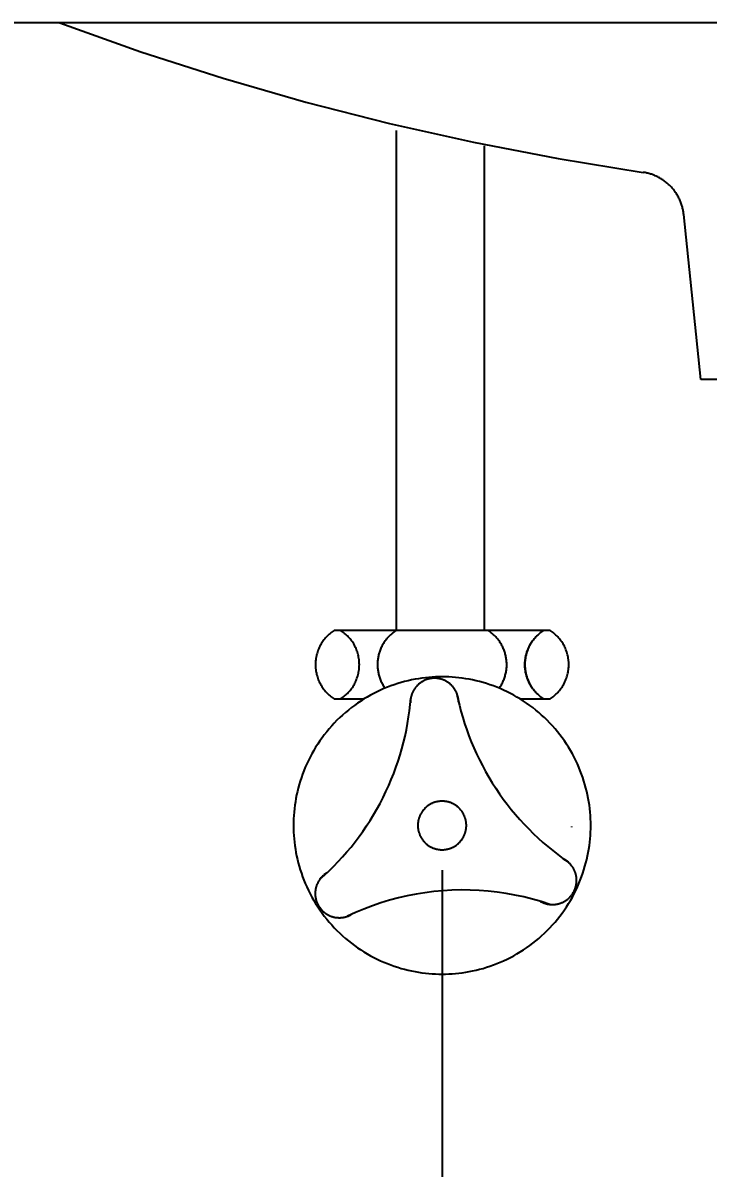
# Model space of a CAD drawing. Header units: millimetres. Extents: x 0 to 4460, y -80 to 3036.
# Drawn here: x 2755.9 to 2871.2, y 585.1 to 777.8 of the extents above; entities that cross this region are included whole.
import ezdxf

# ---------------------------------------------------------------- set-up
doc = ezdxf.new("R2010")
doc.units = ezdxf.units.MM
doc.header["$LTSCALE"] = 0.5
doc.header["$MEASUREMENT"] = 0
for name, color, linetype in [('내부선 및 부속', 4, 'Continuous'), ('외형선', 3, 'Continuous'), ('치수선', 7, 'Continuous')]:
    doc.layers.add(name, color=color, linetype=linetype)
doc.styles.add('____', font='')
doc.styles.get('____').set_extended_font_data('굴림')
doc.dimstyles.new('MSADIM', dxfattribs={"dimtxt": 35, "dimasz": 25, "dimexe": 10, "dimexo": 7.5, "dimgap": 0.09, "dimtad": 0, "dimtoh": 1, "dimdec": 0, "dimzin": 1, "dimdsep": 46, "dimtxsty": '____', "dimcen": 11.25, "dimadec": 0, "dimazin": 0, "dimtfac": 1, "dimtdec": 4, "dimtix": 1, "dimtmove": 0, "dimatfit": 3, "dimfxl": 1, "dimtolj": 1, "dimtzin": 1, "dimarcsym": 0})

# ---------------------------------------------------------------- blocks, each defined once
blk = doc.blocks.new('*D40')
at = {"layer": '치수선', "color": 0, "linetype": 'Continuous', "lineweight": -2, "transparency": 16777216}
for p, q in [((2826.42, 635.27), (2826.42, 373.25)), ((2976.42, 635.27), (2976.42, 373.25)), ((2851.42, 383.25), (2865.49, 383.25)), ((2951.42, 383.25), (2937.35, 383.25))]:
    blk.add_line(p, q, dxfattribs=at)
at = {"layer": '치수선', "color": 0, "linetype": 'Continuous', "transparency": 16777216}
for points in [[(2851.42, 387.42), (2851.42, 379.08), (2826.42, 383.25)], [(2951.42, 387.42), (2951.42, 379.08), (2976.42, 383.25)]]:
    blk.add_solid(points, dxfattribs=at)
at = {"layer": '치수선', "color": 0, "linetype": 'Continuous', "transparency": 16777216, "insert": (2901.42, 383.25), "char_height": 25, "attachment_point": 5, "style": '____'}
blk.add_mtext('\\A1;150', dxfattribs=at)

msp = doc.modelspace()

# ---------------------------------------------------------------- linework, layer by layer
at = {"layer": '내부선 및 부속', "linetype": 'Continuous'}
for points in [[(2818.7, 759.68), (2818.7, 675.57)], [(2833.56, 675.57), (2833.56, 757.09)], [(2808.27, 675.57), (2808.1, 675.46), (2807.93, 675.34), (2807.76, 675.21), (2807.6, 675.08), (2807.44, 674.95), (2807.28, 674.8), (2807.12, 674.65), (2806.98, 674.5), (2806.83, 674.34), (2806.69, 674.18), (2806.55, 674.01), (2806.42, 673.83), (2806.3, 673.66), (2806.18, 673.47), (2806.06, 673.29), (2805.96, 673.1), (2805.85, 672.9), (2805.76, 672.71), (2805.67, 672.51), (2805.59, 672.31), (2805.51, 672.1), (2805.44, 671.9), (2805.38, 671.69), (2805.32, 671.48), (2805.27, 671.28), (2805.23, 671.07), (2805.2, 670.86), (2805.17, 670.65), (2805.15, 670.44), (2805.13, 670.23), (2805.12, 670.02), (2805.12, 669.82), (2805.12, 669.61), (2805.13, 669.4), (2805.15, 669.2), (2805.17, 668.99), (2805.2, 668.78), (2805.23, 668.57), (2805.27, 668.36), (2805.32, 668.15), (2805.38, 667.94), (2805.44, 667.74), (2805.51, 667.53), (2805.59, 667.33), (2805.67, 667.13), (2805.76, 666.93), (2805.85, 666.73), (2805.96, 666.54), (2806.06, 666.35), (2806.18, 666.16), (2806.3, 665.98), (2806.42, 665.8), (2806.55, 665.63), (2806.69, 665.46), (2806.83, 665.29), (2806.98, 665.13), (2807.12, 664.98), (2807.28, 664.83), (2807.44, 664.69), (2807.6, 664.55), (2807.76, 664.42), (2807.93, 664.3), (2808.1, 664.18), (2808.27, 664.06)], [(2826.42, 675.57), (2808.27, 675.57)], [(2809.35, 664.06), (2809.52, 664.18), (2809.69, 664.3), (2809.85, 664.42), (2810.02, 664.55), (2810.18, 664.69), (2810.34, 664.83), (2810.49, 664.98), (2810.64, 665.13), (2810.79, 665.29), (2810.93, 665.46), (2811.06, 665.63), (2811.19, 665.8), (2811.32, 665.98), (2811.44, 666.16), (2811.55, 666.35), (2811.66, 666.54), (2811.76, 666.73), (2811.86, 666.93), (2811.94, 667.13), (2812.03, 667.33), (2812.1, 667.53), (2812.17, 667.74), (2812.24, 667.94), (2812.29, 668.15), (2812.34, 668.36), (2812.38, 668.57), (2812.42, 668.78), (2812.45, 668.99), (2812.47, 669.2), (2812.49, 669.4), (2812.49, 669.61), (2812.5, 669.82), (2812.49, 670.02), (2812.49, 670.23), (2812.47, 670.44), (2812.45, 670.65), (2812.42, 670.86), (2812.38, 671.07), (2812.34, 671.28), (2812.29, 671.48), (2812.24, 671.69), (2812.17, 671.9), (2812.1, 672.1), (2812.03, 672.31), (2811.94, 672.51), (2811.86, 672.71), (2811.76, 672.9), (2811.66, 673.1), (2811.55, 673.29), (2811.44, 673.47), (2811.32, 673.66), (2811.19, 673.83), (2811.06, 674.01), (2810.93, 674.18), (2810.79, 674.34), (2810.64, 674.5), (2810.49, 674.65), (2810.34, 674.8), (2810.18, 674.95), (2810.02, 675.08), (2809.85, 675.21), (2809.69, 675.34), (2809.52, 675.46), (2809.35, 675.57)], [(2818.7, 675.57), (2818.56, 675.48), (2818.42, 675.38), (2818.28, 675.28), (2818.14, 675.18), (2818.01, 675.07), (2817.88, 674.96), (2817.75, 674.84), (2817.63, 674.72), (2817.5, 674.6), (2817.38, 674.48), (2817.26, 674.35), (2817.15, 674.21), (2817.04, 674.08), (2816.93, 673.94), (2816.83, 673.8), (2816.73, 673.66), (2816.63, 673.51), (2816.54, 673.36), (2816.45, 673.21), (2816.36, 673.06), (2816.28, 672.9), (2816.21, 672.74), (2816.13, 672.59), (2816.06, 672.43), (2816, 672.26), (2815.94, 672.1), (2815.89, 671.94), (2815.83, 671.78), (2815.79, 671.61), (2815.74, 671.45), (2815.71, 671.28), (2815.67, 671.12), (2815.64, 670.95), (2815.62, 670.78), (2815.59, 670.61), (2815.58, 670.44), (2815.56, 670.27), (2815.55, 670.1), (2815.55, 669.93), (2815.55, 669.75), (2815.55, 669.58), (2815.56, 669.41), (2815.57, 669.23), (2815.59, 669.06), (2815.61, 668.88), (2815.64, 668.71), (2815.67, 668.54), (2815.7, 668.37), (2815.74, 668.19), (2815.79, 668.02), (2815.83, 667.86), (2815.89, 667.69), (2815.94, 667.52), (2816, 667.36), (2816.07, 667.2), (2816.14, 667.04), (2816.21, 666.88), (2816.29, 666.73), (2816.37, 666.57), (2816.45, 666.42), (2816.54, 666.28), (2816.63, 666.13), (2816.72, 665.99), (2816.82, 665.85)], [(2844.57, 675.57), (2826.42, 675.57)], [(2836.02, 665.85), (2836.12, 665.99), (2836.21, 666.13), (2836.3, 666.28), (2836.39, 666.42), (2836.47, 666.57), (2836.55, 666.73), (2836.63, 666.88), (2836.7, 667.04), (2836.77, 667.2), (2836.83, 667.36), (2836.89, 667.52), (2836.95, 667.69), (2837, 667.86), (2837.05, 668.02), (2837.09, 668.19), (2837.13, 668.37), (2837.17, 668.54), (2837.2, 668.71), (2837.23, 668.88), (2837.25, 669.06), (2837.26, 669.23), (2837.28, 669.41), (2837.29, 669.58), (2837.29, 669.75), (2837.29, 669.93), (2837.28, 670.1), (2837.27, 670.27), (2837.26, 670.44), (2837.24, 670.61), (2837.22, 670.78), (2837.19, 670.95), (2837.16, 671.12), (2837.13, 671.28), (2837.09, 671.45), (2837.05, 671.61), (2837, 671.78), (2836.95, 671.94), (2836.9, 672.1), (2836.84, 672.26), (2836.77, 672.43), (2836.7, 672.59), (2836.63, 672.74), (2836.55, 672.9), (2836.47, 673.06), (2836.39, 673.21), (2836.3, 673.36), (2836.21, 673.51), (2836.11, 673.66), (2836.01, 673.8), (2835.91, 673.94), (2835.8, 674.08), (2835.69, 674.21), (2835.57, 674.35), (2835.45, 674.48), (2835.33, 674.6), (2835.21, 674.72), (2835.09, 674.84), (2834.96, 674.96), (2834.83, 675.07), (2834.69, 675.18), (2834.56, 675.28), (2834.42, 675.38), (2834.28, 675.48), (2834.14, 675.57)], [(2843.49, 675.57), (2843.32, 675.46), (2843.15, 675.34), (2842.98, 675.21), (2842.82, 675.08), (2842.66, 674.95), (2842.5, 674.8), (2842.35, 674.65), (2842.2, 674.5), (2842.05, 674.34), (2841.91, 674.18), (2841.78, 674.01), (2841.64, 673.83), (2841.52, 673.66), (2841.4, 673.47), (2841.29, 673.29), (2841.18, 673.1), (2841.08, 672.9), (2840.98, 672.71), (2840.89, 672.51), (2840.81, 672.31), (2840.73, 672.1), (2840.66, 671.9), (2840.6, 671.69), (2840.55, 671.48), (2840.5, 671.28), (2840.45, 671.07), (2840.42, 670.86), (2840.39, 670.65), (2840.37, 670.44), (2840.35, 670.23), (2840.34, 670.02), (2840.34, 669.82), (2840.34, 669.61), (2840.35, 669.4), (2840.37, 669.2), (2840.39, 668.99), (2840.42, 668.78), (2840.45, 668.57), (2840.5, 668.36), (2840.55, 668.15), (2840.6, 667.94), (2840.66, 667.74), (2840.73, 667.53), (2840.81, 667.33), (2840.89, 667.13), (2840.98, 666.93), (2841.08, 666.73), (2841.18, 666.54), (2841.29, 666.35), (2841.4, 666.16), (2841.52, 665.98), (2841.64, 665.8), (2841.78, 665.63), (2841.91, 665.46), (2842.05, 665.29), (2842.2, 665.13), (2842.35, 664.98), (2842.5, 664.83), (2842.66, 664.69), (2842.82, 664.55), (2842.98, 664.42), (2843.15, 664.3), (2843.32, 664.18), (2843.49, 664.06)], [(2843.49, 664.06), (2843.32, 664.18), (2843.15, 664.3), (2842.98, 664.42), (2842.82, 664.55), (2842.66, 664.69), (2842.5, 664.83), (2842.35, 664.98), (2842.2, 665.13), (2842.05, 665.29), (2841.91, 665.46), (2841.78, 665.63), (2841.64, 665.8), (2841.52, 665.98), (2841.4, 666.16), (2841.29, 666.35), (2841.18, 666.54), (2841.08, 666.73), (2840.98, 666.93), (2840.89, 667.13), (2840.81, 667.33), (2840.73, 667.53), (2840.66, 667.74), (2840.6, 667.94), (2840.55, 668.15), (2840.5, 668.36), (2840.45, 668.57), (2840.42, 668.78), (2840.39, 668.99), (2840.37, 669.2), (2840.35, 669.4), (2840.34, 669.61), (2840.34, 669.82), (2840.34, 670.02), (2840.35, 670.23), (2840.37, 670.44), (2840.39, 670.65), (2840.42, 670.86), (2840.45, 671.07), (2840.5, 671.28), (2840.55, 671.48), (2840.6, 671.69), (2840.66, 671.9), (2840.73, 672.1), (2840.81, 672.31), (2840.89, 672.51), (2840.98, 672.71), (2841.08, 672.9), (2841.18, 673.1), (2841.29, 673.29), (2841.4, 673.47), (2841.52, 673.66), (2841.64, 673.83), (2841.78, 674.01), (2841.91, 674.18), (2842.05, 674.34), (2842.2, 674.5), (2842.35, 674.65), (2842.5, 674.8), (2842.66, 674.95), (2842.82, 675.08), (2842.98, 675.21), (2843.15, 675.34), (2843.32, 675.46), (2843.49, 675.57)], [(2844.57, 664.06), (2844.74, 664.18), (2844.91, 664.3), (2845.08, 664.42), (2845.24, 664.55), (2845.4, 664.69), (2845.56, 664.83), (2845.71, 664.98), (2845.86, 665.13), (2846.01, 665.29), (2846.15, 665.46), (2846.28, 665.63), (2846.41, 665.8), (2846.54, 665.98), (2846.66, 666.16), (2846.77, 666.35), (2846.88, 666.54), (2846.98, 666.73), (2847.08, 666.93), (2847.17, 667.13), (2847.25, 667.33), (2847.32, 667.53), (2847.39, 667.74), (2847.46, 667.94), (2847.51, 668.15), (2847.56, 668.36), (2847.6, 668.57), (2847.64, 668.78), (2847.67, 668.99), (2847.69, 669.2), (2847.71, 669.4), (2847.72, 669.61), (2847.72, 669.82), (2847.72, 670.02), (2847.71, 670.23), (2847.69, 670.44), (2847.67, 670.65), (2847.64, 670.86), (2847.6, 671.07), (2847.56, 671.28), (2847.51, 671.48), (2847.46, 671.69), (2847.39, 671.9), (2847.32, 672.1), (2847.25, 672.31), (2847.17, 672.51), (2847.08, 672.71), (2846.98, 672.9), (2846.88, 673.1), (2846.77, 673.29), (2846.66, 673.47), (2846.54, 673.66), (2846.41, 673.83), (2846.28, 674.01), (2846.15, 674.18), (2846.01, 674.34), (2845.86, 674.5), (2845.71, 674.65), (2845.56, 674.8), (2845.4, 674.95), (2845.24, 675.08), (2845.08, 675.21), (2844.91, 675.34), (2844.74, 675.46), (2844.57, 675.57)], [(2851.42, 642.77), (2851.41, 643.32), (2851.39, 643.88), (2851.36, 644.45), (2851.32, 645.01), (2851.26, 645.59), (2851.19, 646.16), (2851.1, 646.74), (2851, 647.32), (2850.89, 647.9), (2850.76, 648.48), (2850.61, 649.06), (2850.45, 649.65), (2850.28, 650.23), (2850.09, 650.81), (2849.88, 651.39), (2849.66, 651.97), (2849.43, 652.55), (2849.18, 653.12), (2848.91, 653.69), (2848.63, 654.25), (2848.33, 654.81), (2848.01, 655.36), (2847.69, 655.91), (2847.34, 656.45), (2846.99, 656.98), (2846.61, 657.5), (2846.23, 658.02), (2845.83, 658.53), (2845.41, 659.02), (2844.99, 659.51), (2844.55, 659.98), (2844.1, 660.45), (2843.63, 660.9), (2843.16, 661.34), (2842.67, 661.76), (2842.18, 662.18), (2841.67, 662.58), (2841.15, 662.96), (2840.63, 663.34), (2840.1, 663.69), (2839.56, 664.04), (2839.01, 664.36), (2838.46, 664.68), (2837.9, 664.98), (2837.34, 665.26), (2836.77, 665.53), (2836.2, 665.78), (2835.62, 666.01), (2835.04, 666.23), (2834.46, 666.44), (2833.88, 666.63), (2833.3, 666.8), (2832.71, 666.96), (2832.13, 667.11), (2831.55, 667.24), (2830.97, 667.35), (2830.39, 667.45), (2829.81, 667.54), (2829.24, 667.61), (2828.66, 667.67), (2828.1, 667.71), (2827.53, 667.74), (2826.97, 667.76), (2826.42, 667.77), (2825.86, 667.76), (2825.3, 667.74), (2824.74, 667.71), (2824.17, 667.67), (2823.6, 667.61), (2823.03, 667.54), (2822.45, 667.45), (2821.87, 667.35), (2821.29, 667.24), (2820.71, 667.11), (2820.12, 666.96), (2819.54, 666.8), (2818.96, 666.63), (2818.37, 666.44), (2817.79, 666.23), (2817.22, 666.01), (2816.64, 665.78), (2816.07, 665.53), (2815.5, 665.26), (2814.94, 664.98), (2814.38, 664.68), (2813.82, 664.36), (2813.28, 664.04), (2812.74, 663.69), (2812.21, 663.34), (2811.68, 662.96), (2811.17, 662.58), (2810.66, 662.18), (2810.16, 661.76), (2809.68, 661.34), (2809.2, 660.9), (2808.74, 660.45), (2808.29, 659.98), (2807.85, 659.51), (2807.42, 659.02), (2807.01, 658.53), (2806.61, 658.02), (2806.22, 657.5), (2805.85, 656.98), (2805.49, 656.45), (2805.15, 655.91), (2804.82, 655.36), (2804.51, 654.81), (2804.21, 654.25), (2803.93, 653.69), (2803.66, 653.12), (2803.41, 652.55), (2803.17, 651.97), (2802.95, 651.39), (2802.75, 650.81), (2802.56, 650.23), (2802.38, 649.65), (2802.22, 649.06), (2802.08, 648.48), (2801.95, 647.9), (2801.84, 647.32), (2801.74, 646.74), (2801.65, 646.16), (2801.58, 645.59), (2801.52, 645.01), (2801.47, 644.45), (2801.44, 643.88), (2801.42, 643.32), (2801.42, 642.77), (2801.42, 642.21), (2801.44, 641.65), (2801.47, 641.09), (2801.52, 640.52), (2801.58, 639.95), (2801.65, 639.38), (2801.74, 638.8), (2801.84, 638.22), (2801.95, 637.64), (2802.08, 637.06), (2802.22, 636.47), (2802.38, 635.89), (2802.56, 635.31), (2802.75, 634.72), (2802.95, 634.14), (2803.17, 633.57), (2803.41, 632.99), (2803.66, 632.42), (2803.93, 631.85), (2804.21, 631.29), (2804.51, 630.73), (2804.82, 630.17), (2805.15, 629.63), (2805.49, 629.09), (2805.85, 628.56), (2806.22, 628.03), (2806.61, 627.52), (2807.01, 627.01), (2807.42, 626.51), (2807.85, 626.03), (2808.29, 625.55), (2808.74, 625.09), (2809.2, 624.64), (2809.68, 624.2), (2810.16, 623.77), (2810.66, 623.36), (2811.17, 622.96), (2811.68, 622.57), (2812.21, 622.2), (2812.74, 621.84), (2813.28, 621.5), (2813.82, 621.17), (2814.38, 620.86), (2814.94, 620.56), (2815.5, 620.28), (2816.07, 620.01), (2816.64, 619.76), (2817.22, 619.52), (2817.79, 619.3), (2818.37, 619.1), (2818.96, 618.91), (2819.54, 618.73), (2820.12, 618.57), (2820.71, 618.43), (2821.29, 618.3), (2821.87, 618.19), (2822.45, 618.09), (2823.03, 618), (2823.6, 617.93), (2824.17, 617.87), (2824.74, 617.82), (2825.3, 617.79), (2825.86, 617.77), (2826.42, 617.77), (2826.97, 617.77), (2827.53, 617.79), (2828.1, 617.82), (2828.66, 617.87), (2829.24, 617.93), (2829.81, 618), (2830.39, 618.09), (2830.97, 618.19), (2831.55, 618.3), (2832.13, 618.43), (2832.71, 618.57), (2833.3, 618.73), (2833.88, 618.91), (2834.46, 619.1), (2835.04, 619.3), (2835.62, 619.52), (2836.2, 619.76), (2836.77, 620.01), (2837.34, 620.28), (2837.9, 620.56), (2838.46, 620.86), (2839.01, 621.17), (2839.56, 621.5), (2840.1, 621.84), (2840.63, 622.2), (2841.15, 622.57), (2841.67, 622.96), (2842.18, 623.36), (2842.67, 623.77), (2843.16, 624.2), (2843.63, 624.64), (2844.1, 625.09), (2844.55, 625.55), (2844.99, 626.03), (2845.41, 626.51), (2845.83, 627.01), (2846.23, 627.52), (2846.61, 628.03), (2846.99, 628.56), (2847.34, 629.09), (2847.69, 629.63), (2848.01, 630.17), (2848.33, 630.73), (2848.63, 631.29), (2848.91, 631.85), (2849.18, 632.42), (2849.43, 632.99), (2849.66, 633.57), (2849.88, 634.14), (2850.09, 634.72), (2850.28, 635.31), (2850.45, 635.89), (2850.61, 636.47), (2850.76, 637.06), (2850.89, 637.64), (2851, 638.22), (2851.1, 638.8), (2851.19, 639.38), (2851.26, 639.95), (2851.32, 640.52), (2851.36, 641.09), (2851.39, 641.65), (2851.41, 642.21), (2851.42, 642.77)], [(2829.2, 663.51), (2829.2, 663.6), (2829.19, 663.69), (2829.19, 663.78), (2829.18, 663.88), (2829.17, 663.97), (2829.16, 664.06), (2829.14, 664.16), (2829.12, 664.25), (2829.1, 664.34), (2829.08, 664.44), (2829.06, 664.53), (2829.03, 664.63), (2829, 664.72), (2828.97, 664.82), (2828.94, 664.91), (2828.9, 665), (2828.86, 665.1), (2828.82, 665.19), (2828.77, 665.28), (2828.73, 665.37), (2828.68, 665.46), (2828.62, 665.55), (2828.57, 665.64), (2828.51, 665.73), (2828.45, 665.81), (2828.39, 665.9), (2828.33, 665.98), (2828.26, 666.06), (2828.2, 666.14), (2828.13, 666.22), (2828.05, 666.29), (2827.98, 666.37), (2827.9, 666.44), (2827.83, 666.51), (2827.75, 666.58), (2827.66, 666.65), (2827.58, 666.71), (2827.5, 666.77), (2827.41, 666.83), (2827.32, 666.89), (2827.24, 666.94), (2827.15, 667), (2827.06, 667.05), (2826.97, 667.09), (2826.87, 667.14), (2826.78, 667.18), (2826.69, 667.22), (2826.59, 667.26), (2826.5, 667.29), (2826.4, 667.33), (2826.31, 667.36), (2826.21, 667.38), (2826.12, 667.41), (2826.03, 667.43), (2825.93, 667.45), (2825.84, 667.47), (2825.74, 667.48), (2825.65, 667.5), (2825.55, 667.51), (2825.46, 667.52), (2825.37, 667.52), (2825.28, 667.53), (2825.19, 667.53), (2825.1, 667.53), (2825.01, 667.53), (2824.92, 667.52), (2824.82, 667.52), (2824.73, 667.51), (2824.64, 667.5), (2824.55, 667.48), (2824.45, 667.47), (2824.36, 667.45), (2824.26, 667.43), (2824.17, 667.41), (2824.08, 667.39), (2823.98, 667.36), (2823.89, 667.33), (2823.79, 667.3), (2823.7, 667.26), (2823.6, 667.23), (2823.51, 667.19), (2823.42, 667.15), (2823.33, 667.1), (2823.24, 667.05), (2823.15, 667), (2823.06, 666.95), (2822.97, 666.9), (2822.88, 666.84), (2822.8, 666.78), (2822.71, 666.72), (2822.63, 666.66), (2822.55, 666.59), (2822.47, 666.52), (2822.39, 666.45), (2822.31, 666.38), (2822.24, 666.31), (2822.17, 666.23), (2822.1, 666.15), (2822.03, 666.07), (2821.96, 665.99), (2821.9, 665.91), (2821.83, 665.83), (2821.77, 665.74), (2821.72, 665.65), (2821.66, 665.56), (2821.61, 665.48), (2821.56, 665.38), (2821.51, 665.29), (2821.47, 665.2), (2821.43, 665.11), (2821.39, 665.02), (2821.35, 664.92), (2821.31, 664.83), (2821.28, 664.73), (2821.25, 664.64), (2821.22, 664.54), (2821.2, 664.45), (2821.18, 664.35), (2821.16, 664.26), (2821.14, 664.16), (2821.12, 664.07), (2821.11, 663.98), (2821.1, 663.88), (2821.09, 663.79), (2821.09, 663.7), (2821.08, 663.61), (2821.08, 663.51), (2821.08, 663.42)], [(2828.86, 665.1), (2829.07, 664.06), (2829.32, 663.01), (2829.59, 661.97), (2829.89, 660.93), (2830.21, 659.89), (2830.56, 658.86), (2830.93, 657.84), (2831.33, 656.82), (2831.76, 655.81), (2832.21, 654.8), (2832.69, 653.81), (2833.19, 652.83), (2833.72, 651.86), (2834.27, 650.9), (2834.84, 649.95), (2835.44, 649.02), (2836.06, 648.1), (2836.7, 647.2), (2837.37, 646.32), (2838.05, 645.45), (2838.76, 644.6), (2839.48, 643.77), (2840.22, 642.96), (2840.98, 642.17), (2841.76, 641.4), (2842.56, 640.65), (2843.37, 639.92), (2844.19, 639.21), (2845.03, 638.53), (2845.88, 637.87), (2846.74, 637.23), (2847.62, 636.62)], [(2805.86, 633.71), (2806.65, 634.42), (2807.43, 635.16), (2808.2, 635.91), (2808.95, 636.69), (2809.69, 637.49), (2810.41, 638.31), (2811.11, 639.14), (2811.79, 640), (2812.46, 640.88), (2813.1, 641.77), (2813.72, 642.68), (2814.32, 643.6), (2814.9, 644.55), (2815.45, 645.5), (2815.99, 646.47), (2816.49, 647.46), (2816.98, 648.45), (2817.44, 649.46), (2817.87, 650.48), (2818.28, 651.5), (2818.66, 652.54), (2819.02, 653.58), (2819.35, 654.63), (2819.66, 655.68), (2819.94, 656.74), (2820.19, 657.81), (2820.41, 658.87), (2820.61, 659.94), (2820.78, 661.01), (2820.93, 662.07), (2821.05, 663.14), (2821.15, 664.2)], [(2808.27, 664.06), (2813.32, 664.06)], [(2839.52, 664.06), (2844.57, 664.06)], [(2830.5, 642.77), (2830.5, 642.86), (2830.5, 642.95), (2830.49, 643.04), (2830.48, 643.14), (2830.47, 643.23), (2830.46, 643.32), (2830.45, 643.42), (2830.43, 643.51), (2830.41, 643.61), (2830.39, 643.7), (2830.37, 643.8), (2830.34, 643.89), (2830.31, 643.99), (2830.28, 644.08), (2830.25, 644.18), (2830.21, 644.27), (2830.18, 644.37), (2830.13, 644.46), (2830.09, 644.55), (2830.04, 644.64), (2830, 644.73), (2829.94, 644.83), (2829.89, 644.91), (2829.84, 645), (2829.78, 645.09), (2829.72, 645.17), (2829.65, 645.26), (2829.59, 645.34), (2829.52, 645.42), (2829.45, 645.5), (2829.38, 645.58), (2829.31, 645.66), (2829.23, 645.73), (2829.15, 645.8), (2829.07, 645.87), (2828.99, 645.94), (2828.91, 646), (2828.82, 646.07), (2828.74, 646.13), (2828.65, 646.19), (2828.56, 646.24), (2828.47, 646.3), (2828.38, 646.35), (2828.29, 646.39), (2828.2, 646.44), (2828.11, 646.48), (2828.01, 646.53), (2827.92, 646.56), (2827.83, 646.6), (2827.73, 646.63), (2827.64, 646.66), (2827.54, 646.69), (2827.45, 646.72), (2827.35, 646.74), (2827.26, 646.76), (2827.16, 646.78), (2827.07, 646.8), (2826.97, 646.81), (2826.88, 646.82), (2826.79, 646.83), (2826.69, 646.84), (2826.6, 646.85), (2826.51, 646.85), (2826.42, 646.85), (2826.33, 646.85), (2826.24, 646.85), (2826.14, 646.84), (2826.05, 646.83), (2825.96, 646.82), (2825.86, 646.81), (2825.77, 646.8), (2825.68, 646.78), (2825.58, 646.76), (2825.49, 646.74), (2825.39, 646.72), (2825.29, 646.69), (2825.2, 646.66), (2825.1, 646.63), (2825.01, 646.6), (2824.92, 646.56), (2824.82, 646.53), (2824.73, 646.48), (2824.64, 646.44), (2824.54, 646.39), (2824.45, 646.35), (2824.36, 646.3), (2824.27, 646.24), (2824.18, 646.19), (2824.1, 646.13), (2824.01, 646.07), (2823.93, 646), (2823.84, 645.94), (2823.76, 645.87), (2823.68, 645.8), (2823.61, 645.73), (2823.53, 645.66), (2823.46, 645.58), (2823.39, 645.5), (2823.32, 645.42), (2823.25, 645.34), (2823.18, 645.26), (2823.12, 645.17), (2823.06, 645.09), (2823, 645), (2822.95, 644.91), (2822.89, 644.83), (2822.84, 644.73), (2822.79, 644.64), (2822.75, 644.55), (2822.7, 644.46), (2822.66, 644.37), (2822.62, 644.27), (2822.59, 644.18), (2822.55, 644.08), (2822.52, 643.99), (2822.49, 643.89), (2822.47, 643.8), (2822.44, 643.7), (2822.42, 643.61), (2822.4, 643.51), (2822.39, 643.42), (2822.37, 643.32), (2822.36, 643.23), (2822.35, 643.14), (2822.34, 643.04), (2822.34, 642.95), (2822.34, 642.86), (2822.34, 642.77), (2822.34, 642.68), (2822.34, 642.59), (2822.34, 642.49), (2822.35, 642.4), (2822.36, 642.31), (2822.37, 642.21), (2822.39, 642.12), (2822.4, 642.03), (2822.42, 641.93), (2822.44, 641.84), (2822.47, 641.74), (2822.49, 641.64), (2822.52, 641.55), (2822.55, 641.45), (2822.59, 641.36), (2822.62, 641.27), (2822.66, 641.17), (2822.7, 641.08), (2822.75, 640.99), (2822.79, 640.89), (2822.84, 640.8), (2822.89, 640.71), (2822.95, 640.62), (2823, 640.53), (2823.06, 640.45), (2823.12, 640.36), (2823.18, 640.28), (2823.25, 640.2), (2823.32, 640.11), (2823.39, 640.03), (2823.46, 639.96), (2823.53, 639.88), (2823.61, 639.81), (2823.68, 639.74), (2823.76, 639.67), (2823.84, 639.6), (2823.93, 639.53), (2824.01, 639.47), (2824.1, 639.41), (2824.18, 639.35), (2824.27, 639.3), (2824.36, 639.24), (2824.45, 639.19), (2824.54, 639.14), (2824.64, 639.1), (2824.73, 639.05), (2824.82, 639.01), (2824.92, 638.97), (2825.01, 638.94), (2825.1, 638.9), (2825.2, 638.87), (2825.29, 638.84), (2825.39, 638.82), (2825.49, 638.79), (2825.58, 638.77), (2825.68, 638.75), (2825.77, 638.74), (2825.86, 638.72), (2825.96, 638.71), (2826.05, 638.7), (2826.14, 638.69), (2826.24, 638.69), (2826.33, 638.69), (2826.42, 638.69), (2826.51, 638.69), (2826.6, 638.69), (2826.69, 638.69), (2826.79, 638.7), (2826.88, 638.71), (2826.97, 638.72), (2827.07, 638.74), (2827.16, 638.75), (2827.26, 638.77), (2827.35, 638.79), (2827.45, 638.82), (2827.54, 638.84), (2827.64, 638.87), (2827.73, 638.9), (2827.83, 638.94), (2827.92, 638.97), (2828.01, 639.01), (2828.11, 639.05), (2828.2, 639.1), (2828.29, 639.14), (2828.38, 639.19), (2828.47, 639.24), (2828.56, 639.3), (2828.65, 639.35), (2828.74, 639.41), (2828.82, 639.47), (2828.91, 639.53), (2828.99, 639.6), (2829.07, 639.67), (2829.15, 639.74), (2829.23, 639.81), (2829.31, 639.88), (2829.38, 639.96), (2829.45, 640.03), (2829.52, 640.11), (2829.59, 640.2), (2829.65, 640.28), (2829.72, 640.36), (2829.78, 640.45), (2829.84, 640.53), (2829.89, 640.62), (2829.94, 640.71), (2830, 640.8), (2830.04, 640.89), (2830.09, 640.99), (2830.13, 641.08), (2830.18, 641.17), (2830.21, 641.27), (2830.25, 641.36), (2830.28, 641.45), (2830.31, 641.55), (2830.34, 641.64), (2830.37, 641.74), (2830.39, 641.84), (2830.41, 641.93), (2830.43, 642.03), (2830.45, 642.12), (2830.46, 642.21), (2830.47, 642.31), (2830.48, 642.4), (2830.49, 642.49), (2830.5, 642.59), (2830.5, 642.68), (2830.5, 642.77)], [(2848.17, 642.57), (2848.17, 642.45)], [(2842.99, 629.99), (2843.07, 629.94), (2843.15, 629.9), (2843.23, 629.86), (2843.32, 629.82), (2843.4, 629.79), (2843.49, 629.75), (2843.58, 629.72), (2843.67, 629.68), (2843.76, 629.65), (2843.85, 629.63), (2843.95, 629.6), (2844.04, 629.58), (2844.14, 629.55), (2844.24, 629.54), (2844.33, 629.52), (2844.43, 629.5), (2844.53, 629.49), (2844.63, 629.48), (2844.74, 629.47), (2844.84, 629.47), (2844.94, 629.47), (2845.04, 629.47), (2845.15, 629.47), (2845.25, 629.47), (2845.36, 629.48), (2845.46, 629.49), (2845.56, 629.51), (2845.67, 629.52), (2845.77, 629.54), (2845.87, 629.56), (2845.97, 629.59), (2846.08, 629.62), (2846.18, 629.65), (2846.28, 629.68), (2846.38, 629.71), (2846.47, 629.75), (2846.57, 629.79), (2846.67, 629.83), (2846.76, 629.88), (2846.85, 629.92), (2846.95, 629.97), (2847.04, 630.02), (2847.12, 630.08), (2847.21, 630.13), (2847.3, 630.19), (2847.38, 630.25), (2847.46, 630.31), (2847.54, 630.37), (2847.62, 630.44), (2847.69, 630.5), (2847.77, 630.57), (2847.84, 630.64), (2847.91, 630.71), (2847.97, 630.78), (2848.04, 630.85), (2848.1, 630.92), (2848.16, 631), (2848.22, 631.07), (2848.27, 631.15), (2848.33, 631.22), (2848.38, 631.3), (2848.43, 631.38), (2848.48, 631.46), (2848.52, 631.53), (2848.56, 631.61), (2848.61, 631.69), (2848.65, 631.78), (2848.69, 631.86), (2848.72, 631.95), (2848.76, 632.03), (2848.79, 632.12), (2848.82, 632.21), (2848.85, 632.3), (2848.88, 632.39), (2848.91, 632.49), (2848.93, 632.58), (2848.95, 632.68), (2848.97, 632.78), (2848.99, 632.88), (2849.01, 632.98), (2849.02, 633.08), (2849.03, 633.18), (2849.04, 633.28), (2849.04, 633.38), (2849.04, 633.48), (2849.04, 633.59), (2849.04, 633.69), (2849.03, 633.79), (2849.03, 633.9), (2849.02, 634), (2849, 634.11), (2848.99, 634.21), (2848.97, 634.31), (2848.95, 634.41), (2848.92, 634.52), (2848.89, 634.62), (2848.86, 634.72), (2848.83, 634.82), (2848.8, 634.92), (2848.76, 635.02), (2848.72, 635.11), (2848.68, 635.21), (2848.63, 635.3), (2848.59, 635.4), (2848.54, 635.49), (2848.49, 635.58), (2848.43, 635.67), (2848.38, 635.75), (2848.32, 635.84), (2848.26, 635.92), (2848.2, 636), (2848.14, 636.08), (2848.07, 636.16), (2848.01, 636.23), (2847.94, 636.31), (2847.87, 636.38), (2847.8, 636.45), (2847.73, 636.51), (2847.66, 636.58), (2847.59, 636.64), (2847.51, 636.7), (2847.44, 636.76), (2847.36, 636.82), (2847.29, 636.87), (2847.21, 636.92), (2847.13, 636.97), (2847.05, 637.02), (2846.98, 637.06)], [(2807.06, 634.81), (2806.99, 634.76), (2806.91, 634.71), (2806.83, 634.66), (2806.76, 634.61), (2806.68, 634.55), (2806.61, 634.49), (2806.54, 634.43), (2806.46, 634.37), (2806.39, 634.31), (2806.32, 634.24), (2806.25, 634.17), (2806.18, 634.1), (2806.12, 634.03), (2806.05, 633.95), (2805.99, 633.88), (2805.92, 633.8), (2805.86, 633.72), (2805.8, 633.64), (2805.75, 633.55), (2805.69, 633.47), (2805.64, 633.38), (2805.59, 633.29), (2805.54, 633.2), (2805.49, 633.1), (2805.44, 633.01), (2805.4, 632.92), (2805.36, 632.82), (2805.32, 632.72), (2805.29, 632.62), (2805.26, 632.52), (2805.23, 632.42), (2805.2, 632.32), (2805.17, 632.22), (2805.15, 632.12), (2805.13, 632.01), (2805.12, 631.91), (2805.1, 631.8), (2805.09, 631.7), (2805.08, 631.6), (2805.08, 631.49), (2805.07, 631.39), (2805.07, 631.29), (2805.07, 631.18), (2805.08, 631.08), (2805.09, 630.98), (2805.09, 630.88), (2805.11, 630.78), (2805.12, 630.68), (2805.14, 630.58), (2805.16, 630.48), (2805.18, 630.38), (2805.2, 630.29), (2805.23, 630.19), (2805.26, 630.1), (2805.29, 630), (2805.32, 629.91), (2805.35, 629.82), (2805.39, 629.74), (2805.43, 629.65), (2805.47, 629.57), (2805.51, 629.48), (2805.55, 629.4), (2805.59, 629.32), (2805.64, 629.24), (2805.68, 629.17), (2805.73, 629.09), (2805.78, 629.01), (2805.84, 628.94), (2805.89, 628.86), (2805.95, 628.79), (2806.01, 628.72), (2806.07, 628.64), (2806.14, 628.57), (2806.2, 628.5), (2806.27, 628.43), (2806.34, 628.36), (2806.41, 628.3), (2806.49, 628.23), (2806.56, 628.17), (2806.64, 628.1), (2806.72, 628.04), (2806.81, 627.98), (2806.89, 627.93), (2806.98, 627.87), (2807.07, 627.82), (2807.15, 627.77), (2807.25, 627.72), (2807.34, 627.67), (2807.43, 627.62), (2807.53, 627.58), (2807.62, 627.54), (2807.72, 627.5), (2807.82, 627.47), (2807.92, 627.44), (2808.02, 627.41), (2808.12, 627.38), (2808.22, 627.35), (2808.33, 627.33), (2808.43, 627.31), (2808.53, 627.3), (2808.64, 627.28), (2808.74, 627.27), (2808.85, 627.26), (2808.95, 627.26), (2809.05, 627.25), (2809.16, 627.25), (2809.26, 627.25), (2809.36, 627.26), (2809.47, 627.27), (2809.57, 627.27), (2809.67, 627.29), (2809.77, 627.3), (2809.87, 627.32), (2809.96, 627.34), (2810.06, 627.36), (2810.16, 627.38), (2810.25, 627.41), (2810.35, 627.44), (2810.44, 627.47), (2810.53, 627.5), (2810.62, 627.53), (2810.71, 627.57), (2810.79, 627.61), (2810.88, 627.65), (2810.96, 627.69), (2811.04, 627.73), (2811.12, 627.77), (2811.2, 627.82)], [(2844.54, 629.49), (2843.1, 629.96), (2841.63, 630.37), (2840.16, 630.74), (2838.67, 631.06), (2837.17, 631.33), (2835.67, 631.55), (2834.16, 631.71), (2832.64, 631.83), (2831.12, 631.89), (2829.6, 631.91), (2828.08, 631.87), (2826.56, 631.78), (2825.05, 631.64), (2823.54, 631.45), (2822.04, 631.2), (2820.54, 630.91), (2819.06, 630.57), (2817.59, 630.18), (2816.14, 629.73), (2814.7, 629.24), (2813.28, 628.71), (2811.87, 628.12), (2810.49, 627.49)]]:
    msp.add_lwpolyline(points, dxfattribs=at)
at = {"layer": '외형선', "linetype": 'Continuous'}
for points in [[(3326.47, 777.77), (2491.26, 777.77)], [(2762.1, 777.77), (2775.76, 772.91), (2789.57, 768.47), (2803.5, 764.45), (2817.55, 760.85), (2831.7, 757.68), (2845.94, 754.94), (2860.26, 752.63)], [(2867.06, 745.53), (2867.04, 745.68), (2867.02, 745.84), (2867, 745.99), (2866.97, 746.15), (2866.94, 746.3), (2866.91, 746.46), (2866.87, 746.61), (2866.83, 746.77), (2866.79, 746.92), (2866.74, 747.08), (2866.69, 747.23), (2866.64, 747.39), (2866.58, 747.54), (2866.52, 747.7), (2866.46, 747.85), (2866.39, 748), (2866.32, 748.15), (2866.25, 748.3), (2866.17, 748.45), (2866.09, 748.6), (2866.01, 748.75), (2865.92, 748.89), (2865.83, 749.04), (2865.74, 749.18), (2865.64, 749.32), (2865.54, 749.46), (2865.44, 749.6), (2865.33, 749.73), (2865.22, 749.86), (2865.11, 749.99), (2865, 750.12), (2864.88, 750.25), (2864.76, 750.37), (2864.64, 750.49), (2864.51, 750.61), (2864.38, 750.72), (2864.25, 750.83), (2864.12, 750.94), (2863.99, 751.05), (2863.85, 751.15), (2863.71, 751.25), (2863.57, 751.35), (2863.43, 751.44), (2863.29, 751.53), (2863.14, 751.62), (2863, 751.7), (2862.85, 751.78), (2862.7, 751.86), (2862.55, 751.93), (2862.4, 752), (2862.25, 752.07), (2862.1, 752.13), (2861.94, 752.19), (2861.79, 752.25), (2861.64, 752.3), (2861.49, 752.35), (2861.33, 752.39), (2861.18, 752.44), (2861.02, 752.48), (2860.87, 752.51), (2860.72, 752.55), (2860.56, 752.58), (2860.41, 752.6), (2860.26, 752.63)], [(2869.92, 717.77), (2867.06, 745.53)], [(2901.42, 717.77), (2869.92, 717.77)]]:
    msp.add_lwpolyline(points, dxfattribs=at)

# ---------------------------------------------------------------- dimensions: what is measured, and where the dimension line sits
at = {"layer": '치수선', "linetype": 'Continuous'}
dim = msp.add_linear_dim(base=(2976.42, 383.25), p1=(2826.42, 642.77), p2=(2976.42, 642.77), dimstyle='MSADIM', override={"dimtxt": 25, "dimgap": 10, "dimtih": 1}, dxfattribs=at)
dim.commit()
dim.dimension.update_dxf_attribs({"geometry": '*D40', "text_midpoint": (2901.42, 383.25)})

doc.saveas('drawing.dxf')
